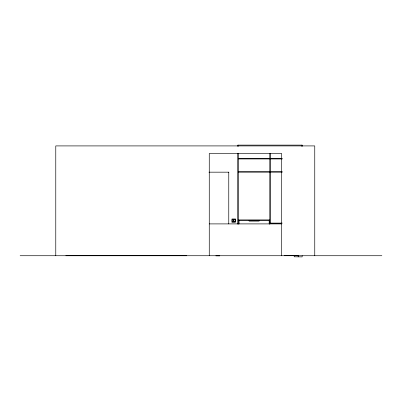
<?xml version="1.0" encoding="UTF-8"?>
<svg xmlns="http://www.w3.org/2000/svg" width="402" height="402" viewBox="0 0 402 402"><rect width="100%" height="100%" fill="white"/><g stroke="black" fill="none" stroke-linecap="round" stroke-linejoin="round"><path stroke-width="0.6" d="M294.224 255.582L294.199 256.788L302.153 256.883L302.178 255.632M298.189 256.823L298.204 255.582M232.19 219.723L232.19 221.623M235.09 221.623L235.09 219.738M232.23 219.678L235.044 219.678M235.029 221.668L232.266 221.628M238.441 158.348L269.792 158.348M270.39 158.348L282.304 158.348M238.441 158.941L269.792 158.941M270.39 158.941L282.304 158.941M238.441 171.574L269.792 171.574M270.39 171.574L282.304 171.574M208.939 172.172L228.934 172.172M238.441 172.172L269.792 172.172M270.39 172.172L282.304 172.172M238.441 219.919L269.792 219.919M238.441 220.517L269.792 220.517M233.647 221.628L235.009 221.628M270.39 223.1L282.304 223.1M281.852 223.698L270.39 223.698L270.39 153.534M209.266 223.899L281.681 223.899M20.1 255.727L381.9 255.727M284.204 255.471L298.199 255.632M215.794 255.833L219.788 255.873M314.756 255.727L314.756 145.911L55.772 145.911L55.772 255.727M302.339 146.308L302.339 145.117L237.723 145.117L237.723 146.368M301.741 145.117L301.741 146.308M281.681 255.727L281.681 153.474L209.266 153.474L209.266 255.727M269.792 153.534L269.792 224.266M269.194 220.517L269.194 223.924M259.144 220.517L259.144 221.11L249.089 221.11L249.089 220.517M239.034 220.517L239.034 223.924M238.441 145.117L238.441 146.308M238.441 153.212L238.441 224.266M237.723 153.273L237.723 224.15M233.647 219.683L233.647 221.643M233.627 219.683L233.627 221.643M228.763 172.172L228.763 223.929M186.784 255.727L65.827 255.727M235.331 218.984L231.949 218.984L231.949 222.366L235.331 222.366L235.331 218.984"/></g></svg>
